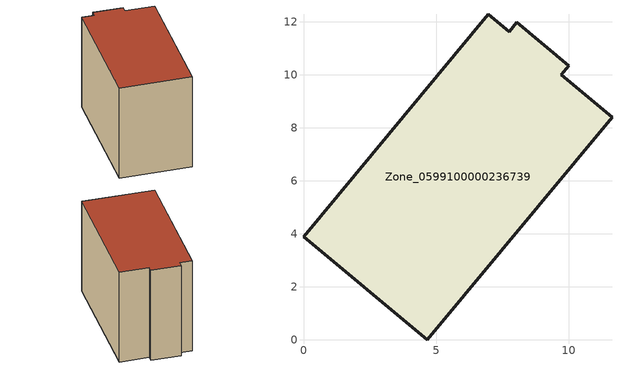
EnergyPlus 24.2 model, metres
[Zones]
Zone_0599100000236739
 floor ground (C_G): 0,3.89 6.98,12.28 7.77,11.62 8.05,11.97 10,10.34 9.72,10 11.64,8.39 4.67,0 z0
 wall outside (C_F): 4.67,0 11.64,8.39 9.72,10 10,10.34 8.05,11.97 7.77,11.62 6.98,12.28 0,3.89 4.67,0 z0:8.59
 roof outside (C_R): 6.98,12.28 0,3.89 4.67,0 11.64,8.39 9.72,10 10,10.34 8.05,11.97 7.77,11.62 z8.59
[BUILDING]
Pand.0599100000236739: North Axis=0; Terrain=City; Loads Convergence Tolerance Value=0.04; Temperature Convergence Tolerance Value=0.4; Solar Distribution=FullExterior; Maximum Number of Warmup Days=25; Minimum Number of Warmup Days=1
[Site:Location]
Rotterdam.The.Hague.AP_ZH_NLD Design_Conditions: Latitude=51.96; Longitude=4.45; Time Zone=1; Elevation=-4.5
[SITE:GROUNDTEMPERATURE:BUILDINGSURFACE]
18, 18, 18, 18, 18, 18, 18, 18, 18, 18, 18, 18
[MATERIAL] Thermal Absorptance=0.9; Solar Absorptance=0.7; Visible Absorptance=0.7
Name | Roughness | Thickness | Conductivity | Density | Specific Heat
G.TI.1946-1964 | MediumSmooth | 0.15 | 1 | 540 | 1210
F.TI.1946-1964 | Rough | 0.3 | 0.857143 | 1920 | 840
R.TI.1946-1964 | MediumRough | 0.2 | 0.277778 | 1500 | 1000
[CONSTRUCTION]
C_G: G.TI.1946-1964
C_F: F.TI.1946-1964
C_R: R.TI.1946-1964
[ZONE]
Zone_0599100000236739: Type=1; Multiplier=1; Ceiling Height=Autocalculate; Volume=Autocalculate; Floor Area=autocalculate; Part of Total Floor Area=Yes
[ZONEINFILTRATION:DESIGNFLOWRATE]
Infil_Zone_0599100000236739: Zone or ZoneList or Space or SpaceList=Zone_0599100000236739; Schedule=AlwaysOn; Design Flow Rate Calculation Method=Flow/Area; Flow Rate per Floor Area=0.003; Constant Term Coefficient=1; Temperature Term Coefficient=0; Velocity Term Coefficient=0; Velocity Squared Term Coefficient=0
[HVACTEMPLATE:ZONE:IDEALLOADSAIRSYSTEM]
Zone_0599100000236739: Maximum Heating Supply Air Temperature=50; Minimum Cooling Supply Air Temperature=13; Maximum Heating Supply Air Humidity Ratio=0.0156; Minimum Cooling Supply Air Humidity Ratio=0.0077; Heating Limit=NoLimit; Cooling Limit=NoLimit; Dehumidification Control Type=ConstantSensibleHeatRatio; Cooling Sensible Heat Ratio=0.7; Dehumidification Setpoint=60; Humidification Control Type=None; Humidification Setpoint=30; Outdoor Air Method=None; Outdoor Air Flow Rate per Person=0.00944; Outdoor Air Flow Rate per Zone Floor Area=0; Outdoor Air Flow Rate per Zone=0; Demand Controlled Ventilation Type=None; Outdoor Air Economizer Type=NoEconomizer; Heat Recovery Type=None; Sensible Heat Recovery Effectiveness=0.7; Latent Heat Recovery Effectiveness=0.65
[ZONECONTROL:THERMOSTAT]
ThermostatControl_Zone_0599100000236739: Zone or ZoneList=Zone_0599100000236739; Control Type Schedule=DualSetpointControlType; Control 1=Thermostat_Zone_0599100000236739; Temperature Difference Between Cutout And Setpoint=0
[THERMOSTATSETPOINT:DUALSETPOINT]
Thermostat_Zone_0599100000236739: Heating Setpoint Temperature Schedule=HeatingSetpoint_Zone_0599100000236739; Cooling Setpoint Temperature Schedule=CoolingSetpoint_Zone_0599100000236739
[SCHEDULE:COMPACT]
HeatingSetpoint_Zone_0599100000236739: Through: 12/31, For: AllDays, Until: 24:00, 21
CoolingSetpoint_Zone_0599100000236739: Through: 12/31, For: AllDays, Until: 24:00, 24
DualSetpointControlType: Through: 12/31, For: AllDays, Until: 24:00, 4
AlwaysOn: Through: 12/31, For: AllDays, Until: 24:00, 1
